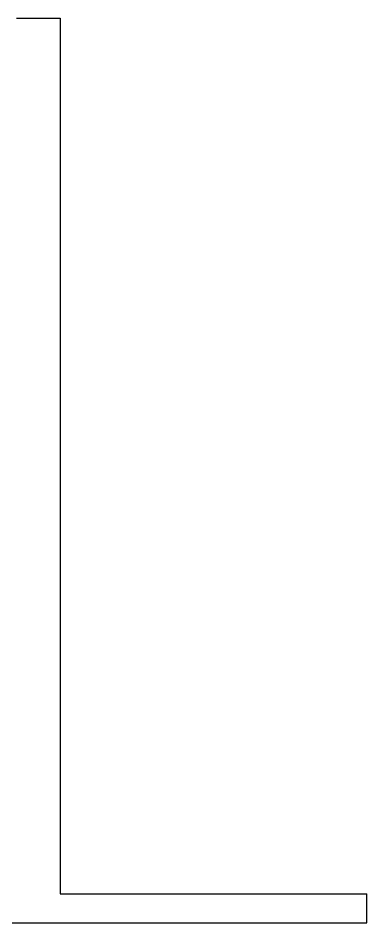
# Model space of a CAD drawing. Header units: millimetres. Extents: x -13464 to 9471, y -517 to 17126.
# Drawn here: x 8277 to 9471, y -517 to 2583 of the extents above; entities that cross this region are included whole.
import ezdxf

# ---------------------------------------------------------------- set-up
doc = ezdxf.new("R2010")
doc.units = ezdxf.units.MM

msp = doc.modelspace()

# ---------------------------------------------------------------- linework, layer by layer
at = {"color": 7, "linetype": 'Continuous', "lineweight": 25}
for p, q in [((8271.2, 2583), (8421.2, 2583)), ((8421.2, 2583), (8421.2, -417)), ((8421.2, -417), (9471.2, -417)), ((9471.2, -517), (9471.2, -417)), ((-528.8, -517), (9471.2, -517))]:
    msp.add_line(p, q, dxfattribs=at)

doc.saveas('drawing.dxf')
